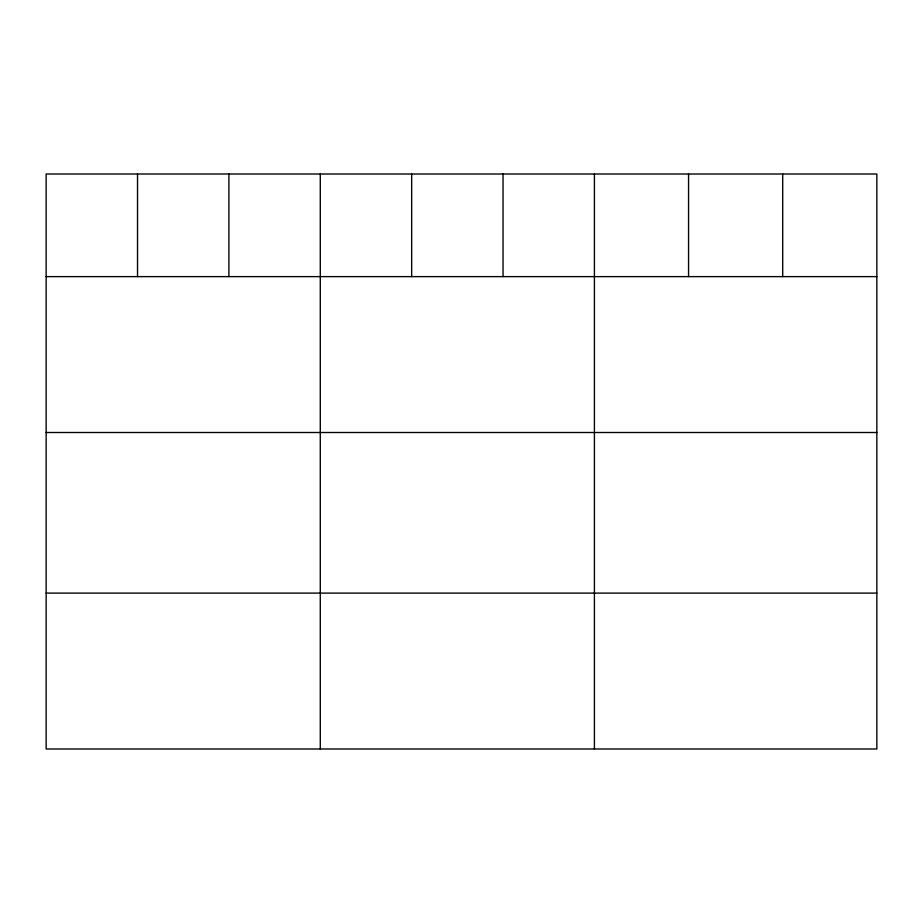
<?xml version="1.0" encoding="UTF-8"?>
<svg xmlns="http://www.w3.org/2000/svg" width="923" height="923" viewBox="0 0 923 923"><rect width="100%" height="100%" fill="white"/><g stroke="black" fill="none" stroke-linecap="round" stroke-linejoin="round"><path stroke-width="1.38" d="M876.85 276.623L876.85 748.991L46.15 748.991L46.15 174.009L876.85 174.009L876.85 276.623L46.15 276.623M46.15 432.506L876.85 432.506M46.15 593.108L876.85 593.108M782.704 174.009L782.704 276.623M688.558 174.009L688.558 276.623M594.412 174.009L594.412 748.991M503.035 174.009L503.035 276.623M411.658 174.009L411.658 276.623M320.281 174.009L320.281 748.991M228.904 174.009L228.904 276.623M137.527 174.009L137.527 276.623"/></g></svg>
